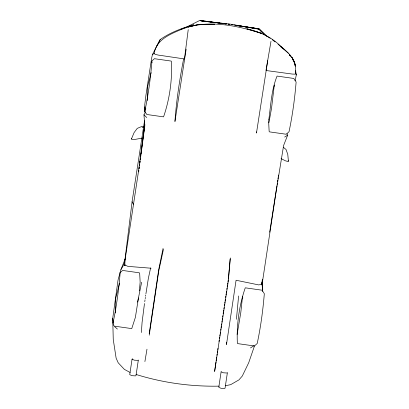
<?xml version="1.0" encoding="UTF-8"?>
<svg xmlns="http://www.w3.org/2000/svg" width="409" height="409" viewBox="0 0 409 409"><rect width="100%" height="100%" fill="white"/><g stroke="black" fill="none" stroke-linecap="round" stroke-linejoin="round"><path stroke-width="0.61" d="M124.929 264.531L124.581 265.722L125.134 265.277L124.863 264.991L124.919 260.778L137.966 174.929L144.791 124.346L140.619 156.647M261.949 282.302L262.629 291.407M141.381 332.517L142.071 322.491L144.484 303.529M115.343 312.977L115.773 297.91L119.607 283.135M147.214 100.614L147.741 86.192L151.146 72.633M226.566 342.2L226.479 344.572L236.07 280.257L258.749 284.915L261.504 284.352L262.322 285.277M256.53 131.877L256.479 133.058L267.711 60.655M120.118 273.304C118.758 289.996 116.483 306.668 113.012 323.054M144.755 106.831L144.505 110.951L146.831 114.5L163.564 116.867C169.633 99.229 172.301 80.092 171.473 61.473L171.126 61.069L154.392 58.702L151.611 61.207M230.088 258.887L228.37 280.676L214.618 371.459L215.978 362.108M236.422 319.281L238.611 295.978M228.411 278.611L230.405 257.956M261.964 284.715L262.527 279.367M139.367 290.855L140.149 282.225L139.668 273.212L139.321 272.808L122.588 270.441L119.801 272.946M130.139 372.471L124.372 369.378L118.206 362.793L116.13 358.172L113.252 339.475L112.72 318.442L118.043 279.996L120.952 269.47L125.358 258.473L124.868 260.507L132.076 201.775L144.546 120.706M139.392 166.151L139.638 164.249M139.801 162.981L140.047 161.085M140.21 159.817L140.456 157.915M295.088 80.757L296.3 74.919L295.773 73.533L295.61 65.21L293.488 60.062L293.713 60.772L291.724 57.107L293.488 60.062L295.272 66.156C294.097 56.273 285.385 50.558 278.682 44.341C269.746 36.161 258.549 31.493 246.857 28.824L261.198 33.272C235.349 25.015 205.364 18.916 179.49 30.21C168.707 34.806 156.177 40.389 154.157 53.467L155.113 54.325L158.191 55.067L184.444 58.947L188.227 29.622M139.51 165.548L139.679 164.285M139.847 163.022L140.098 161.131M140.267 159.868L140.522 157.976M140.691 156.713L140.86 155.451M141.028 154.188L141.284 152.296M141.453 151.033L144.832 125.793L143.948 114.827L144.98 113.094L144.934 111.309M138.467 297.895L135.384 317.353L131.754 328.606L115.021 326.239M216.162 360.861L216.341 359.613M216.525 358.366L216.704 357.118M216.974 355.247L217.159 354M217.337 352.757L217.608 350.886M217.792 349.639L217.971 348.391M276.944 185.773L269.684 232.164M277.128 184.51L277.312 183.252M277.496 181.99L277.767 180.098M277.951 178.84L278.13 177.578M278.314 176.315L278.498 175.057M144.755 301.699L145.026 299.863M145.205 298.642L145.384 297.42M145.563 296.198L145.747 294.971M149.208 333.56L158.748 269.378L163.073 248.416M149.239 335.181L158.774 270.814L163.421 249.444M132.061 359.168L129.73 374.664L131.908 375.661L135.41 375.891L136.008 375.554L138.334 360.058L137.741 360.395L134.239 360.165L132.061 359.168L132.654 358.826M218.984 341.515L219.173 340.257M219.454 338.371L219.643 337.113M219.832 335.855L220.022 334.598M220.211 333.34L220.4 332.082M220.686 330.191L220.875 328.933M221.064 327.675L221.254 326.418M221.443 325.16L221.632 323.902M221.913 322.016L222.102 320.758M222.291 319.501L222.481 318.243M222.67 316.98L222.859 315.722M223.145 313.836L223.334 312.578M223.524 311.321L223.713 310.063M223.902 308.805L224.091 307.548M224.377 305.661L224.567 304.403M224.756 303.141L224.945 301.883M225.134 300.625L225.323 299.368M225.604 297.481L225.794 296.223M225.983 294.966L226.172 293.708M226.361 292.45L226.55 291.193M226.837 289.301L227.026 288.043M227.215 286.786L227.404 285.528M227.593 284.27L227.782 283.013M227.971 281.755L228.253 279.868M145.926 293.764L148.349 278.386L150.619 267.905M186.172 49.106L174.94 121.509C176.402 100.512 179.617 79.612 183.61 58.957M144.893 361.582L146.984 349.189M266.09 69.883L266.305 68.64M266.515 67.398L270.983 41.35M137.608 302.093L141.647 282.241M192.025 25.629L193.697 24.785C181.985 28.129 170.164 32.49 160.185 39.571L152.455 54.54L151.662 58.052L145.947 95.133L144.766 104.75L144.888 109.52M268.912 122.736L271.55 108.165L274.306 84.985L274.618 86.187M237.108 334.475L240.819 312.394L242.496 296.724L242.813 297.926M261.504 284.352L262.701 280.272L275.666 194.444L283.616 145.456L287.655 135.185L286.995 133.682M145.855 108.012L144.817 111.314C148.288 94.929 150.563 78.252 151.923 61.565L151.949 62.705M254.444 346.034L248.687 362.788L242.292 376.045L238.933 379.895L230.676 384.659L225.293 385.748M142.005 138.124L134.735 139.469L131.703 139.392L131.463 138.912L134.096 132.608L137.245 128.38L142.245 126.284L143.503 126.335M124.97 261.724L122.751 266.642L120.952 269.47M160.185 39.571L156.637 46.314M283.248 147.194L286.014 149.459L287.772 154.382L288.406 161.146L288.181 161.56L285.426 160.819L281.065 158.615M131.463 138.912L131.77 138.503M253.999 345.641L250.523 347.911M152.455 54.54L154.157 53.467M284.664 137.051L287.655 135.185M187.087 26.815L199.761 20.45L202.031 20.731M180.87 29.351L186.524 27.045M142.102 127.439L144.014 127.317M219.152 386.142C190.977 386.679 162.946 382.834 136.033 374.455M151.079 268.217L127.945 266.382L124.863 264.991M215.906 22.694L200.931 20.925L230.068 24.095L258.923 29.141L264.715 34.847L270.237 38.267M217.153 22.843L219.648 23.134M220.896 23.282L222.767 23.502M224.638 23.727L226.509 23.947M223.365 23.502L200.18 20.496L219.556 23.078M224.618 23.666L226.499 23.906M220.799 23.241L222.685 23.497M224.556 23.742L225.809 23.911M265.983 70.501L292.231 74.055L295.119 74.162L295.773 73.533L295.502 72.332M261.99 290.191L245.262 287.818C239.188 305.457 236.52 324.593 237.348 343.217L237.695 343.616L254.429 345.988L257.215 343.483C260.686 327.098 262.956 310.421 264.316 293.734L262.343 290.589M237.031 25.532L235.86 25.343M238.273 25.716L259.009 28.845L238.329 25.731M231.489 24.601L232.731 24.791M233.968 24.98L259.393 28.891L267.317 36.605M238.355 25.752L239.602 25.956M240.85 26.166L258.923 29.141L264.153 34.356M272.195 39.693L275.104 41.917M281.188 47.045L288.309 53.19M280.957 46.892L283.335 48.973L278.013 44.141M117.383 329.051L114.893 326.852L113.313 324.787L112.72 318.442M143.948 114.827L146.759 117.516M292.287 58.288L293.222 60.537M290.139 55.629L289.398 54.719L290.472 56.048M289.393 54.581L290.84 56.432M288.089 160.65L288.406 161.146M132.076 201.775L133.436 204.29M295.502 70.66L296.3 74.919M184.29 58.068L184.444 58.947M262.046 280.881L262.747 289.557M268.866 119.336L268.677 122.465L269.153 131.473L269.5 131.877L286.234 134.249L289.02 131.739C292.491 115.358 294.766 98.681 296.121 81.994L293.8 78.451L277.067 76.079C271.484 89.801 270.845 104.822 268.866 119.336M138.82 170.584L138.656 171.852L138.83 170.594M139.229 167.414L139.065 168.682L139.254 167.439M221.116 371.786L218.784 387.282L220.962 388.274L224.464 388.509L225.057 388.167L227.389 372.671L226.796 373.013L223.288 372.778L221.116 371.786M198.278 24.509L188.13 26.984L198.687 24.514L214.725 24.274L198.278 24.509M229.628 24.315L228.38 24.167L229.628 24.315"/></g></svg>
